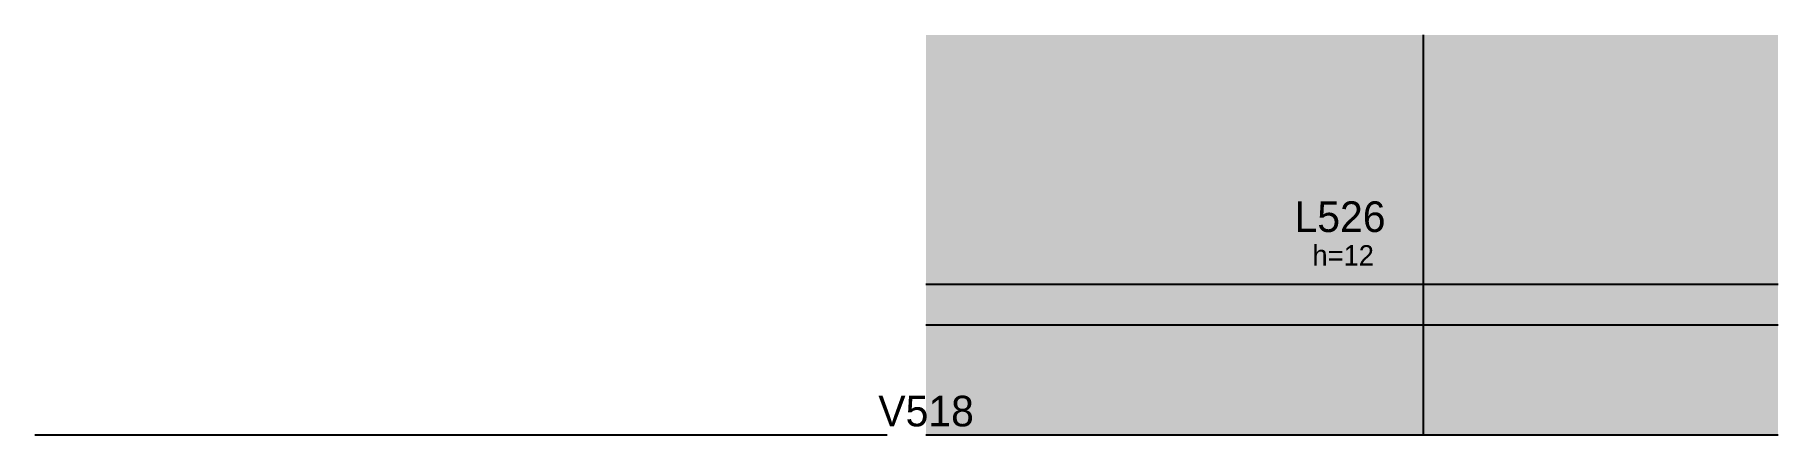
# Model space of a CAD drawing. Header units: metres. Extents: x 4926 to 5781, y 2574 to 2770.
import ezdxf

# ---------------------------------------------------------------- set-up
doc = ezdxf.new("R2010")
doc.units = ezdxf.units.M
for name, color, linetype in [('3', 7, 'Continuous'), ('4', 7, 'Continuous'), ('Hachura', 7, 'Continuous'), ('Painéis', 7, 'Continuous'), ('REAPROVEITAMENTO', 7, 'Continuous')]:
    doc.layers.add(name, color=color, linetype=linetype)

msp = doc.modelspace()

# ---------------------------------------------------------------- hatches: boundary and pattern name
at = {"layer": 'Hachura'}
h = msp.add_hatch(color=7, dxfattribs=at)
h.dxf.hatch_style = 1
h.paths.add_polyline_path([(5362.72, 2627.94), (5780.72, 2627.94), (5780.72, 2627.94), (5780.72, 2647.94), (5780.72, 2647.94), (5362.72, 2647.94), (5362.72, 2647.94), (5362.72, 2627.94)])
at = {"layer": 'REAPROVEITAMENTO'}
h = msp.add_hatch(color=7, dxfattribs=at)
h.dxf.hatch_style = 1
h.paths.add_polyline_path([(5362.72, 2573.94), (5780.72, 2573.94), (5780.72, 2573.94), (5780.72, 2769.94), (5780.72, 2769.94), (5362.72, 2769.94), (5362.72, 2769.94), (5362.72, 2573.94)])

# ---------------------------------------------------------------- linework, layer by layer
at = {"layer": '3', "color": 7, "lineweight": 25}
for points in [[(5343.72, 2573.94), (4925.72, 2573.94)], [(5780.72, 2573.94), (5362.72, 2573.94)]]:
    msp.add_lwpolyline(points, dxfattribs=at)
at = {"layer": 'Painéis', "color": 7, "lineweight": 25}
for p, q in [((5606.72, 2573.94), (5606.72, 2769.94)), ((5362.72, 2647.94), (5780.72, 2647.94)), ((5362.72, 2627.94), (5780.72, 2627.94))]:
    msp.add_line(p, q, dxfattribs=at)

# ---------------------------------------------------------------- texts
at = {"layer": '3', "color": 7, "lineweight": 25}
msp.add_text('h=12', height=10, dxfattribs=at).set_placement((5552.34, 2656.97))
at = {"layer": '4', "color": 7, "lineweight": 25}
for s, p in [('L526', (5543.54, 2673.42)), ('V518', (5339.41, 2578.21))]:
    msp.add_text(s, height=15, dxfattribs=at).set_placement(p)

doc.saveas('drawing.dxf')
